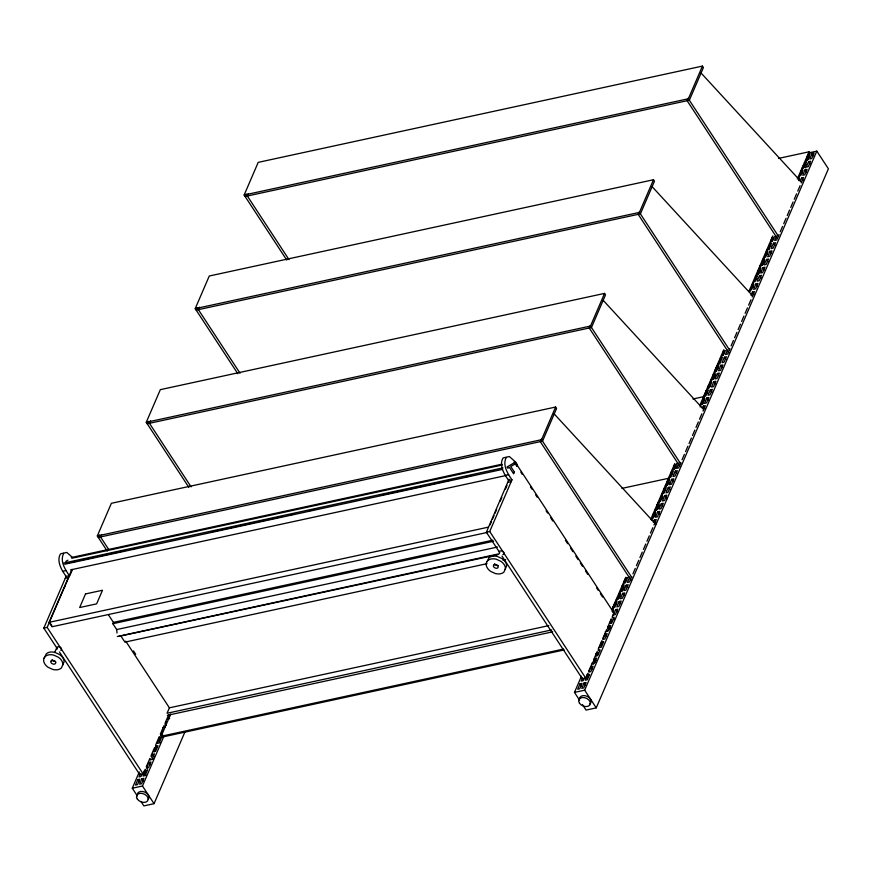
<?xml version="1.0" encoding="UTF-8"?>
<svg xmlns="http://www.w3.org/2000/svg" width="872" height="872" viewBox="0 0 872 872"><rect width="100%" height="100%" fill="white"/><g stroke="black" fill="none" stroke-linecap="round" stroke-linejoin="round"><path stroke-width="1.31" d="M60.8 650.327A2.474 1.7 23.3 0 0 61.182 650.032L61.509 649.193A2.583 1.777 23.3 0 0 60.299 647.351L59.1 646.85A2.474 1.7 23.3 0 0 57.007 647.297L56.68 648.136A2.583 1.777 23.3 0 0 57.007 649.117M55.645 662.796L55.328 663.636A2.474 1.7 23.3 0 1 53.236 664.093L52.026 663.581A2.583 1.777 23.3 0 1 50.827 661.739L51.143 660.9M499.242 552.238L499.569 551.398A2.474 1.7 23.3 0 1 501.662 550.951L502.861 551.453A2.583 1.777 23.3 0 1 504.071 553.295L503.744 554.134A2.474 1.7 23.3 0 1 502.861 554.614M44.777 657.107L46.281 653.847A9.897 6.802 23.3 0 1 54.849 652.376L59.601 654.556A10.333 7.096 23.3 0 1 64.048 662.001L62.533 665.26M487.339 561.208L488.843 557.938A9.897 6.802 23.3 0 1 497.411 556.467L502.163 558.658A10.333 7.096 23.3 0 1 506.61 566.102L505.095 569.362M57.214 648.583L43.818 628.123L66.076 576.425L69.422 575.705C65.073 569.536 59.47 560.554 63.907 553.088L66.784 552.423L71.907 556.946M487.306 532.432L51.993 626.761L49.094 622.336L71.907 569.383M43.818 628.123L47.153 627.404L69.422 575.705M69.804 575.76L72.104 570.397M107.201 551.039L97.315 535.953L111.376 503.297L555.617 407.039L556.576 408.51L542.515 441.156L98.285 537.425L99.354 534.95M188.864 487.339L146.256 422.31L160.328 389.653L604.558 293.395L605.517 294.867L591.456 327.512L147.226 423.781L148.295 421.307M237.805 373.696L195.208 308.655L209.269 276.01L653.499 179.741L654.469 181.223L640.408 213.869L196.167 310.138L197.236 307.663M286.746 260.052L244.149 195.012L258.21 162.366L702.44 66.098L703.41 67.58L689.349 100.226L245.108 196.483L246.177 194.009M101.566 534.471L100.509 536.945L108.684 549.425M150.518 420.827L149.45 423.302L191.088 486.859M199.459 307.173L198.391 309.647L240.029 373.216M248.4 193.53L247.332 196.004L288.97 259.573M54.685 652.518L56.767 647.689M117.011 633.039L116.684 629.562L112.859 623.72L113.425 622.39L492.844 540.171M137.351 795.951L132.282 788.223L139.28 771.96M137.82 779.633L135.487 785.062L137.525 784.626L139.858 779.187L137.82 779.633L139.269 781.846M140.403 773.66L138.997 776.919L141.035 776.472L141.972 774.303M548.815 625.616L169.397 707.835L167.053 713.274L551.802 629.911M59.449 651.994L139.836 774.707L143.172 773.987L145.221 769.246L146.18 770.717L144.894 773.704L141.558 774.434M141.896 778.751L139.564 784.179L141.602 783.743L143.935 778.304L141.896 778.751L143.346 780.963M148.916 762.455L146.572 767.883L148.611 767.447L150.954 762.008L148.916 762.455L150.365 764.668M151.488 756.482L152.426 754.313L154.464 753.866L152.12 759.294L150.082 759.741M162.955 729.864L160.612 735.292L162.65 734.856L161.723 737.156L161.146 736.273L170.727 714.005M165.059 724.981L166.465 721.722M169.037 715.749L167.631 719.008L169.669 718.561M154.268 751.937L155.554 748.95L154.595 747.468L150.965 755.904L153.134 759.218M132.282 788.223L142.463 786.01L164.012 735.979M140.97 801.477L143.858 805.902L154.05 803.69L184.744 732.404M499.776 552.685L486.38 532.225L509.074 479.153M490.02 524.889L491.503 521.423M492.495 519.123L493.988 515.668M495.045 513.216L496.604 509.597M500.245 501.128L501.803 497.509M505.455 489.039L507.014 485.421M486.38 532.225L489.715 531.506L511.984 479.807C507.646 473.638 502.032 464.656 506.469 457.19L509.346 456.525L514.469 461.048L613.866 612.787L612.275 616.471L614.444 619.785M541.359 439.172L540.291 441.646L631.012 580.12M590.3 325.529L589.243 328.003L679.953 466.476M639.241 211.874L638.184 214.349L728.894 352.833M688.193 98.231L687.125 100.705L777.094 238.056M97.315 535.953L541.556 439.684L555.617 407.039M146.256 422.31L590.497 326.041L604.558 293.395M195.208 308.655L639.438 212.397L653.499 179.741M244.149 195.012L688.379 98.754L702.44 66.098M579.542 700.14L574.474 692.401L581.482 676.138M611.959 609.43L625.813 577.264M650.85 519.134L674.819 463.479M699.845 405.349L723.825 349.694M748.852 291.564L772.821 235.909M797.324 179.011L809.042 151.804L809.816 152.982L809.02 153.897M580.022 683.812L577.678 689.24L579.717 688.804L582.06 683.376L580.022 683.812L581.471 686.024M582.594 677.838L581.188 681.097L583.226 680.651L584.164 678.481L587.456 677.806L588.742 674.819L587.783 673.337L585.733 678.089L582.398 678.808L502.01 556.096M613.234 606.683L614.64 603.424M623.763 582.245L625.169 578.986M706.266 390.678L703.922 396.106L705.96 395.67L708.304 390.242L706.266 390.678L707.715 392.891M708.838 384.705L707.432 387.964L709.47 387.517L711.814 382.089L709.775 382.536M716.795 366.24L714.451 371.668L716.49 371.232L718.822 365.793L716.795 366.24L718.234 368.453M771.055 240.225L772.461 236.966M612.079 611.381L626.652 577.537M651.406 520.061L675.135 464.961L676.585 467.174M700.118 406.962L724.36 350.675L723.477 350.871M749.549 292.175L772.984 237.751L773.758 238.939L772.875 239.124L772.003 241.163M809.63 152.687L798.774 177.888L797.891 178.084M668.399 480.418L669.195 479.502L668.421 478.325L621.943 488.396M622.881 587.412L622.107 586.235L622.99 586.038L623.763 587.227L622.881 587.412L621.126 591.499L622.009 591.303M652.474 518.709L653.346 516.671L654.229 516.475L653.455 515.298L652.572 515.494L653.346 516.671M658.916 505.597L658.033 505.782L656.278 509.869L657.161 509.673L658.916 505.597L658.142 504.408M661.848 496.942L660.965 498.98L661.848 498.795L662.731 496.746M666.535 486.053L667.407 484.015L668.29 483.829L667.527 482.641L666.644 482.837L667.407 484.015M673.566 469.736L674.438 467.686L675.32 467.501L674.557 466.324L673.674 466.509L674.438 467.686M701.688 404.423L702.57 402.384L703.453 402.199L702.679 401.011M708.718 388.105L709.601 386.056L710.484 385.871L709.71 384.694M714.288 375.178L712.522 379.255L713.405 379.069L715.171 374.982M718.092 366.327L717.209 368.376L718.092 368.18M722.779 355.449L723.662 353.411L724.545 353.215L723.771 352.037L722.888 352.233M757.932 273.819L758.814 271.781L759.697 271.584L758.923 270.407L758.041 270.603L758.814 271.781M763.501 260.892L761.747 264.979L762.629 264.783L764.384 260.706M767.316 252.052L766.433 254.09L767.316 253.905M807.156 159.532L808.028 157.494L808.911 157.309L808.148 156.121M612.7 612.22L613.637 610.051M621.823 591.042L624.167 585.603L622.128 586.049M625.333 582.888L627.666 577.46M662.753 495.983L660.42 501.422L658.382 501.858M669.772 479.698L667.44 485.126L665.401 485.562M673.282 471.545L670.949 476.973L668.911 477.42M676.792 463.403L674.448 468.831L672.421 469.267M704.794 398.384L702.451 403.812L700.412 404.259M725.373 350.588L723.509 354.937L721.471 355.373M755.087 281.612L757.419 276.173L755.381 276.62L756.831 278.833M765.605 257.164L767.949 251.736L765.91 252.182M774.5 236.53L772.625 240.879L770.586 241.315M798.589 180.58L799.526 178.411M800.692 175.697L803.036 170.269L800.997 170.705L802.447 172.918M806.546 162.116L804.202 167.555L802.164 167.991M622.444 590.279L623.763 587.227M674.448 469.539L675.32 467.501M702.57 404.237L703.453 402.199M758.378 274.647L759.697 271.584M807.592 160.361L808.911 157.309M588.84 670.895L592.47 662.458L593.44 663.93M602.901 638.239L606.531 629.802L607.501 631.274L605.266 631.764M584.098 682.929L581.755 688.357L583.793 687.921L586.137 682.493L584.098 682.929L585.548 685.141M591.118 666.633L588.774 672.061L590.813 671.625L593.145 666.197L591.118 666.633L592.557 668.846M594.617 658.491L592.284 663.919L594.322 663.483L596.655 658.044L594.617 658.491L596.067 660.693M597.189 652.518L595.794 655.777L597.832 655.33L600.165 649.902L598.127 650.338M605.146 634.042L602.814 639.481L604.841 639.034L607.184 633.606L605.146 634.042L606.596 636.255M607.25 629.159L608.656 625.9L610.694 625.453L608.351 630.892L606.312 631.328M611.228 619.927L609.822 623.186L611.861 622.739L614.204 617.311L612.166 617.758M615.676 609.604L613.332 615.033L615.37 614.597L617.714 609.168L615.676 609.604L617.125 611.817M619.185 601.462L616.842 606.89L618.88 606.443L621.224 601.015L619.185 601.462L620.624 603.664M622.695 593.309L620.352 598.737L622.39 598.301L624.723 592.873L622.695 593.309L624.134 595.522M626.194 585.167L623.862 590.595L625.9 590.159L628.232 584.72L626.194 585.167L627.644 587.368M629.704 577.013L627.371 582.452L629.41 582.006L631.742 576.577M653.335 522.165L654.273 519.985L656.311 519.548L653.967 524.977M657.782 511.842L655.439 517.27L657.477 516.834L659.81 511.395L657.782 511.842L659.221 514.055M661.281 503.689L658.949 509.128L660.987 508.681L663.319 503.253L661.281 503.689L662.731 505.902M664.791 495.547L662.458 500.975L664.497 500.539L666.829 495.1L664.791 495.547L666.971 498.86M668.301 487.394L665.968 492.833L668.007 492.386L670.339 486.958L668.301 487.394L669.751 489.606M671.811 479.251L669.478 484.679L671.505 484.243L673.849 478.815L671.811 479.251L673.26 481.464M675.32 471.109L672.977 476.537L675.015 476.09L677.359 470.662L675.32 471.109L676.77 473.311M678.83 462.956L676.487 468.384L678.525 467.948L680.869 462.52M702.385 408.26L703.323 406.09L705.361 405.644L703.017 411.083M706.832 397.948L704.489 403.376L706.527 402.929L708.871 397.501L706.832 397.948L708.282 400.15M710.342 389.795L707.999 395.223L710.037 394.787L712.38 389.359L710.342 389.795L711.781 392.008M713.852 381.653L711.508 387.081L713.547 386.634L715.879 381.206L713.852 381.653L715.291 383.854M717.351 373.499L715.018 378.938L717.057 378.492L719.389 373.063L717.351 373.499L718.801 375.712M720.861 365.357L718.528 370.785L720.566 370.349L722.899 364.91L720.861 365.357L722.31 367.57M724.37 357.204L722.038 362.643L724.076 362.196L726.409 356.768L724.37 357.204L725.82 359.417M727.412 350.152L725.548 354.49L727.575 354.054L729.918 348.615M751.043 295.292L752.438 292.033L754.476 291.586L752.144 297.025M755.948 283.88L753.615 289.319L755.653 288.872L757.986 283.444L755.948 283.88L757.397 286.092M759.458 275.737L757.125 281.166L759.163 280.73L761.496 275.29L759.458 275.737L760.907 277.95M762.967 267.584L760.635 273.023L762.662 272.576L765.006 267.148L762.967 267.584L764.417 269.797M766.477 259.442L764.134 264.87L766.172 264.434L768.515 259.006L766.477 259.442L767.927 261.655M769.987 251.3L767.643 256.728L769.682 256.281L772.025 250.853L769.987 251.3L771.437 253.501M773.497 243.146L771.153 248.575L773.192 248.139L775.535 242.71L773.497 243.146L774.946 245.359M776.538 236.083L774.663 240.432L776.701 239.996L779.045 234.557M800.158 181.234L801.564 177.975L803.603 177.528L801.259 182.957M805.074 169.822L802.731 175.25L804.769 174.814L807.112 169.386L805.074 169.822L806.524 172.035M808.584 161.68L806.24 167.108L808.279 166.672L810.622 161.233L808.584 161.68L810.034 163.882M812.094 153.526L809.75 158.966L811.788 158.519L814.132 153.09L812.094 153.526L813.543 155.739M596.829 656.038L598.127 653.052L597.157 651.569L593.527 660.006L594.977 662.219M601.517 645.16L602.814 642.163L601.844 640.691L598.214 649.128L599.663 651.33M610.891 623.393L612.188 620.395L611.218 618.924L607.588 627.36L609.038 629.562M632.919 573.863L635.252 568.424M636.418 565.71L638.762 560.282M639.928 557.568L642.272 552.129M643.438 549.415L645.781 543.986M646.948 541.272L649.291 535.844M650.458 533.119L652.801 527.691M682.035 459.795L684.378 454.367M685.545 451.652L687.888 446.224M689.065 443.477L691.409 438.049M692.488 435.52L694.831 430.092M695.998 427.378L698.341 421.939M699.508 419.225L701.851 413.797M731.085 345.901L733.428 340.472M734.595 337.758L736.938 332.33M738.104 329.605L740.448 324.177M741.614 321.463L743.958 316.035M745.124 313.31L747.468 307.881M748.634 305.167L750.966 299.739M780.211 231.843L782.555 226.415M783.721 223.701L786.053 218.262M787.231 215.548L789.563 210.119M790.741 207.405L793.073 201.966M794.25 199.252L796.583 193.824M797.749 191.11L800.093 185.681M574.474 692.401L584.665 690.188L816.824 151.129L828.4 168.808L596.241 707.868L586.06 710.081L582.442 704.554M493.705 565.002L493.389 565.841A2.583 1.777 23.3 0 0 494.598 567.683L495.797 568.195A2.474 1.7 23.3 0 0 497.89 567.737L498.206 566.898A2.583 1.777 23.3 0 0 497.007 565.056L495.797 564.555M65.771 561.448L67.907 560.195M778.5 158.421L809.042 151.804M809.183 152.785L816.824 151.129M808.017 154.409L810.055 153.973L807.712 159.402L805.673 159.849M807.843 154.954L808.726 154.769M803.156 165.844L804.038 165.647L805.488 167.86M802.578 167.195L803.461 167.01M801.586 172.46L802.469 172.264M798.469 176.722L799.352 176.536M772.984 237.751L772.102 237.947L772.875 239.124M767.077 249.457L769.115 249.021L771.458 243.593L769.42 244.029L770.87 246.242M763.316 258.352L764.199 258.166M760.068 265.753L762.106 265.317L764.439 259.889L762.401 260.325L763.85 262.537M758.891 268.467L760.929 268.031L758.596 273.459L756.558 273.906M752.373 286.746L753.255 286.55M749.538 290.202L751.577 289.755L753.909 284.327L751.882 284.763L753.321 286.975M749.255 291.008L750.138 290.812M720.294 358.087L722.332 357.651L720 363.079L717.961 363.526M718.79 361.749L719.673 361.564M713.514 374.001L714.397 373.805M710.942 379.821L712.98 379.375L715.323 373.946L713.285 374.382L714.724 376.595M692.957 398.995L703.584 396.695L703.911 397.97M71.395 557.513L501.858 464.231M71.875 558.244L502.337 464.972M63.896 563.029L503.024 467.872M66.25 563.345L68.921 562.767M71.58 562.189L76.9 561.045M79.559 560.467L88.879 558.44M91.538 557.873L96.857 556.718M99.517 556.14L108.837 554.123M111.496 553.546L116.826 552.39M119.486 551.812L124.805 550.657M131.465 549.218L136.784 548.063M211.307 531.92L245.904 524.421M248.564 523.843L253.883 522.688M256.542 522.11L265.862 520.094M268.522 519.516L273.841 518.36M276.511 517.783L281.83 516.638M288.479 515.188L293.81 514.044M308.448 510.872L313.767 509.717M380.301 495.296L402.929 490.391M405.589 489.813L422.887 486.064M425.547 485.497L430.866 484.342M433.526 483.764L442.845 481.747M445.505 481.17L450.835 480.014M465.463 476.842L470.793 475.687M64.692 564.26L502.501 469.387M63.438 553.153L60.56 553.818C57.051 559.159 59.83 566.244 62.708 571.269L66.043 570.55M506 457.255L503.122 457.92C499.612 463.261 502.392 470.346 505.27 475.371L508.605 474.651M70.534 569.885L505.684 475.589M511.984 479.807L508.638 480.527L505.27 475.371M65.258 578.332L68.605 577.613M507.82 482.434L511.166 481.715M674.252 465.147L675.135 464.961M667.222 481.475L668.105 481.29L669.554 483.491M49.094 622.336L488.407 527.146M661.892 493.716L663.93 493.269L666.263 487.84L664.224 488.276L665.674 490.489M657.848 503.242L658.731 503.057M657.216 504.572L659.254 504.136L656.91 509.564L654.872 510.011M112.859 623.72L493.607 541.218M116.684 629.562L497.432 547.06M653.161 514.131L654.044 513.935L655.493 516.148M651.362 518.153L653.401 517.717L655.744 512.278L653.706 512.725L655.155 514.938M117.339 636.516L499.416 553.72M118.592 636.44L497.847 554.647M487.023 563.672L124.914 642.13L121.088 636.288M503.002 560.206L505.662 559.628M625.813 580.61L626.696 580.425M622.695 584.872L623.578 584.687M617.42 597.124L618.303 596.928L619.076 598.105L618.193 598.301M616.275 599.62L618.313 599.184L620.657 593.756L618.619 594.192L620.068 596.404M613.321 606.639L614.204 606.454M612.765 607.773L614.804 607.326L617.147 601.898L615.109 602.345L616.558 604.547M612.733 608.002L613.616 607.817M167.38 715.312L552.674 631.818M162.704 727.662L164.939 727.183L163.969 725.7L160.339 734.137L161.789 736.35M161.146 736.273L563.585 649.062M161.723 737.156L564.162 649.945M595.892 653.531L598.127 653.052M143.956 771.197L146.18 770.717M586.518 675.299L588.742 674.819M53.236 660.453L54.446 660.954A2.583 1.777 23.3 0 1 55.775 662.774M701.066 73.019L801.651 182.281M652.125 186.663L752.71 295.924M603.173 300.306L703.759 409.568M554.232 413.949L655.744 524.214M807.265 156.317L808.028 157.494M804.507 162.563L805.957 164.764M801.564 177.975L803.014 180.177M688.379 98.754L778.565 236.432M768.297 248.64L769.071 249.817M759.512 269.045L760.962 271.257M752.438 292.033L753.888 294.245M639.438 212.397L729.624 350.075M719.084 362.926L719.858 364.104M708.827 384.879L709.601 386.056M703.802 398.395L704.794 400.673M703.323 406.09L704.772 408.303M590.497 326.041L680.683 463.73M671.244 471.992L672.693 474.194M660.725 496.43L662.164 498.642M657.259 504.605L658.033 505.782M654.273 519.985L655.711 522.197M541.556 439.684L631.742 577.373M514.109 461.964L517.085 466.509M520.802 472.177L522.295 474.455M530.47 486.936L531.964 489.214M535.681 494.893L537.163 497.16M546.09 510.785L547.583 513.052M550.559 517.597L552.783 520.998M565.427 540.302L567.661 543.703M570.637 548.248L572.871 551.66M575.847 556.194L578.071 559.606M580.305 563.007L582.54 566.418M585.515 570.953L587.739 574.365M596.666 587.99L598.148 590.257M600.383 593.658L602.617 597.069M608.656 625.9L610.106 628.113M489.715 531.506L585.733 678.089M584.665 690.188L596.241 707.868M133.471 650.926L135.694 654.327M108.651 615.098L113.829 623.011M125.688 641.105L169.397 707.835M169.626 716.293L168.656 714.822L165.026 723.259L166.476 725.46M62.708 571.269L66.076 576.425M64.724 586.049L65.117 586.638M160.285 743.086L158.955 741.058L160.252 738.061L159.282 736.589L155.652 745.026L157.102 747.239M152.426 754.313L153.875 756.514M150.867 759.828L149.908 758.357L146.278 766.793L147.717 769.006M49.715 622.379L51.84 625.627M144.894 773.704L146.224 775.731M47.153 627.404L143.172 773.987M142.463 786.01L154.05 803.69M51.219 661.009A2.474 1.7 23.3 0 1 53.301 660.562M55.612 661.39A2.474 1.7 23.3 0 1 54.413 661.368L53.203 660.867A2.583 1.777 23.3 0 1 52.08 659.515M493.781 565.111A2.474 1.7 23.3 0 1 495.863 564.664M498.174 565.492A2.474 1.7 23.3 0 1 496.975 565.47L495.765 564.969A2.583 1.777 23.3 0 1 494.642 563.617M137.307 794.697A6.115 4.207 23.3 0 1 144.719 792.048A6.115 4.207 23.3 0 1 148.218 799.232M579.499 698.886A6.115 4.207 23.3 0 1 587.641 696.575A6.115 4.207 23.3 0 1 589.472 704.118M44.047 658.055L43.6 659.821A10.333 7.096 23.3 0 0 48.036 667.265L52.8 669.456A9.897 6.802 23.3 0 0 61.367 667.985L62.871 664.715A10.333 7.096 23.3 0 0 58.435 657.281L53.672 655.09A9.897 6.802 23.3 0 0 45.104 656.562L44.047 658.055M486.609 562.157L486.162 563.922A10.333 7.096 23.3 0 0 490.598 571.367L495.361 573.547A9.897 6.802 23.3 0 0 503.929 572.087L505.433 568.817A10.333 7.096 23.3 0 0 500.997 561.383L496.233 559.192A9.897 6.802 23.3 0 0 487.666 560.663L486.609 562.157M85.521 593.93L79.668 607.533L96.639 603.86L102.504 590.257L85.521 593.93M145.406 770.597L143.073 776.036L145.101 775.59L147.444 770.161L145.406 770.597M155.935 746.159L153.592 751.588L155.63 751.152L157.974 745.724L155.935 746.159M159.445 738.017L157.102 743.445L159.14 742.999L161.484 737.57L159.445 738.017M514.415 472.112L513.663 473.867L509.379 467.327L507.82 468.231L507.014 467.011L515.57 462.018L517.499 464.961L517.063 465.975L515.57 463.708L510.752 466.52L514.415 472.112M587.608 674.786L585.265 680.215L587.303 679.768L589.636 674.339L587.608 674.786M601.636 642.195L599.304 647.624L601.331 647.188L603.675 641.748L601.636 642.195M137.253 798.959A6.115 4.207 23.3 0 0 147.401 801.128A6.115 4.207 23.3 0 0 142.387 793.476A6.115 4.207 23.3 0 0 137.253 798.959M579.444 703.137A6.115 4.207 23.3 0 0 589.592 705.317A6.115 4.207 23.3 0 0 584.578 697.654A6.115 4.207 23.3 0 0 579.444 703.137"/></g></svg>
